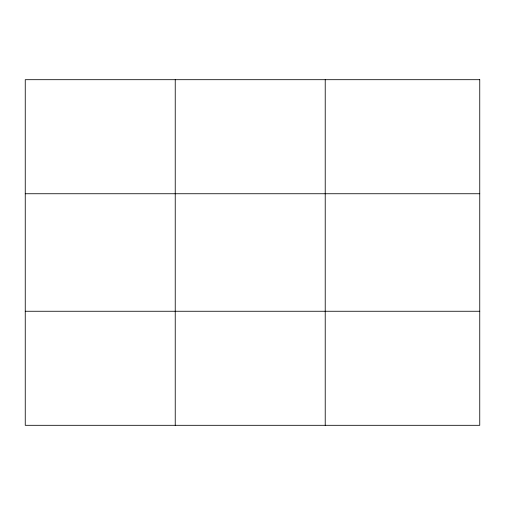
<?xml version="1.0" encoding="UTF-8"?>
<svg xmlns="http://www.w3.org/2000/svg" width="505" height="505" viewBox="0 0 505 505"><rect width="100%" height="100%" fill="white"/><g stroke="black" fill="none" stroke-linecap="round" stroke-linejoin="round"><path stroke-width="0.76" d="M175.235 425.311L175.235 79.689M325.22 425.311L325.22 79.689M25.25 193.743L479.75 193.743M25.25 311.257L479.75 311.257M479.75 79.689L479.75 425.311L25.25 425.311L25.25 79.689L479.75 79.689"/></g></svg>
